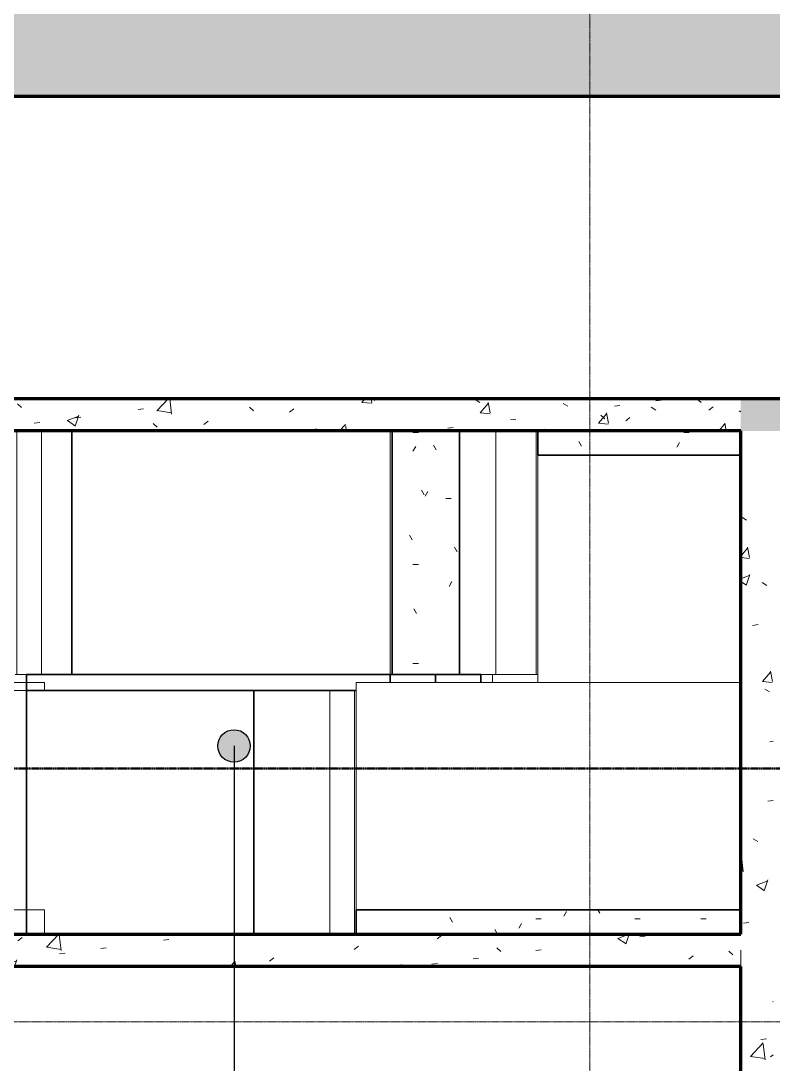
# Model space of a CAD drawing. Header units: millimetres. Extents: x -725999 to -647408, y -21008 to 19019.
# Drawn here: x -713987 to -709352, y 3318 to 9745 of the extents above; entities that cross this region are included whole.
import ezdxf
from ezdxf.xclip import XClip

# ---------------------------------------------------------------- set-up
doc = ezdxf.new("R2010")
doc.units = ezdxf.units.MM
doc.header["$XCLIPFRAME"] = 0
doc.linetypes.add('DPA_Grid _ Level 100', pattern=[10, 5.5, -1.6, 1.3, -1.6])
for name, color, linetype, lineweight in [('A-FLOR-E', 2, 'Continuous', 35), ('A-GENM', 1, 'Continuous', 9), ('A-ROOM-IDEN', 3, 'Continuous', 25), ('A-WALL', 5, 'Continuous', 35), ('A-WALL-PATT', 1, 'Continuous', 9), ('G-ANNO-SECL', 3, 'Continuous', 9), ('S-GRID', 251, 'Continuous', 9), ('S-STRS-MBND', 2, 'Continuous', 35), ('WALL-E', 2, 'Continuous', 9)]:
    doc.layers.add(name, color=color, linetype=linetype, lineweight=lineweight)
pattern_1 = [(50, (0, 0), (728.7365, -63.7558), [76.2, -838.2]), (355, (0, 0), (-140.9716, 764.2276), [60.96, -670.56]), (100.451, (60.7, -5.3), (587.77, 700.46675), [64.76, -712.36]), (46.184, (0, 203.2), (1084.3162, -168.171), [114.3, -1257.3]), (96.636, (90.4, 189.2), (949.6099, 989.7098), [97.14, -1068.54]), (351.184, (0, 203.2), (949.6206, 989.7012), [91.44, -1005.84]), (21, (101.6, 152.4), (606.45787, -409.06057), [76.2, -838.2]), (326, (101.6, 152.4), (247.20834, 736.7529), [60.96, -670.56]), (71.451, (152.14, 118.3), (853.66825, 327.6855), [64.76, -712.36]), (37.5, (0, 0), (12.35469, 338.22012), [33.528, -628.904, 33.528, -647.192, -673.1]), (37.5, (0, 0), (12.35469, 338.22012), [-1343.152, 33.528, -639.572]), (7.5, (0, 0), (267.27887, 400.72213), [33.528, -354.584, 33.528, -613.664, -256.54]), (7.5, (0, 0), (267.27887, 400.72213), [-1035.304, 33.528, -223.012]), (327.5, (-226.57, 0), (542.36333, -22.91534), [33.528, -220.472, 33.528, -758.952, -1051.56]), (327.5, (-226.57, 0), (542.36333, -22.91534), [-1046.48, 33.528, -1018.032]), (317.5, (-328.17, 0), (592.51696, 101.7071), [33.528, -296.672, 33.528, -492.76, -746.76]), (317.5, (-328.17, 0), (592.51696, 101.7071), [-856.488, 33.528, -713.232])]

# ---------------------------------------------------------------- blocks, each defined once
blk = doc.blocks.new('LANDING ADJ L_R - LANDING ADJ L_R-14639432-4283-01 ENLARGED LOWER PLATFORM LEVEL - REFLECTED CEILING PLAN - SHEET 4')
at = {"layer": 'A-GENM'}
for p, q in [((-1150, 0), (560, 0)), ((560, 0), (-1150, 0)), ((-1150, 0), (-1150, -150)), ((560, 0), (-1150, 0)), ((-1150, 0), (-950, 0)), ((-950, 0), (560, 0)), ((560, -150), (560, 0)), ((560, 0), (560, -150)), ((560, -1550), (560, 0)), ((560, 0), (560, -1550)), ((-1150, -150), (560, -150)), ((560, -150), (-964, -150)), ((-1150, -1500), (-1150, -1550)), ((-1150, -1500), (-1150, -1550)), ((-950, -1550), (-1150, -1550)), ((-1150, -1550), (560, -1550)), ((560, -1550), (-950, -1550))]:
    blk.add_line(p, q, dxfattribs=at)
blk = doc.blocks.new('LANDING ADJ L_R - LANDING ADJ L_R-14651449-4283-01 ENLARGED LOWER PLATFORM LEVEL - REFLECTED CEILING PLAN - SHEET 4')
at = {"layer": 'A-GENM'}
h = blk.add_hatch(dxfattribs=at)
h.set_pattern_fill('FP_6', color=256, style=0, pattern_type=2)
h.set_pattern_definition([(0, (710772.37, -4119.02), (812.8, 203.2), [33.528, -576.072, 33.528, -3827.272]), (0, (710772.37, -4119.02), (812.8, 203.2), [-643.128, -576.072, 33.528, -1185.672, -2032]), (0, (710772.37, -4119.02), (812.8, 203.2), [-2438.4, 33.528, -576.072, 33.528, -1388.872]), (0, (710772.37, -4119.02), (812.8, 203.2), [-3081.528, -372.872, 33.528, -982.472]), (120, (711077.17, -4017.42), (-582.37636, 602.30545), [33.528, -576.072, 33.528, -3827.272]), (120, (711077.17, -4017.42), (-582.37636, 602.30545), [-643.128, -576.072, 33.528, -1185.672, -2032]), (120, (711077.17, -4017.42), (-582.37636, 602.30545), [-2438.4, 33.528, -576.072, 33.528, -1388.872]), (120, (711077.17, -4017.42), (-582.37636, 602.30545), [-3081.528, -372.872, 33.528, -982.472]), (240, (711178.77, -3611.02), (-230.42364, -805.50545), [33.528, -576.072, 33.528, -3827.272]), (240, (711178.77, -3611.02), (-230.42364, -805.50545), [-643.128, -576.072, 33.528, -1185.672, -2032]), (240, (711178.77, -3611.02), (-230.42364, -805.50545), [-2438.4, 33.528, -576.072, 33.528, -1388.872]), (240, (711178.77, -3611.02), (-230.42364, -805.50545), [-3081.528, -372.872, 33.528, -982.472])])
h.paths.add_polyline_path([(-1150, 0), (1220, 0), (1220, 150), (-1150, 150)])
for p, q in [((1220, 1550), (-1150, 1550)), ((-1150, 1550), (-1150, 0)), ((1220, 1550), (1220, 0)), ((-1150, 0), (1220, 0))]:
    blk.add_line(p, q, dxfattribs=at)
at = {"layer": 'A-GENM', "lineweight": 35}
for p, q in [((-1150, 150), (1220, 150)), ((-1150, 0), (-1150, 150)), ((1220, 150), (1220, 0)), ((1220, 0), (-1150, 0))]:
    blk.add_line(p, q, dxfattribs=at)
blk = doc.blocks.new('LANDING ADJ L_R - LANDING ADJ L_R-V10-4283-01 ENLARGED LOWER PLATFORM LEVEL - REFLECTED CEILING PLAN - SHEET 4')
at = {"layer": 'A-GENM'}
h = blk.add_hatch(dxfattribs=at)
h.set_pattern_fill('FP_7', color=256, style=0, pattern_type=2)
h.set_pattern_definition([(0, (709652.37, -7219.02), (812.8, 203.2), [33.528, -576.072, 33.528, -3827.272]), (0, (709652.37, -7219.02), (812.8, 203.2), [-643.128, -576.072, 33.528, -1185.672, -2032]), (0, (709652.37, -7219.02), (812.8, 203.2), [-2438.4, 33.528, -576.072, 33.528, -1388.872]), (0, (709652.37, -7219.02), (812.8, 203.2), [-3081.528, -372.872, 33.528, -982.472]), (120, (709957.17, -7117.42), (-582.37636, 602.30545), [33.528, -576.072, 33.528, -3827.272]), (120, (709957.17, -7117.42), (-582.37636, 602.30545), [-643.128, -576.072, 33.528, -1185.672, -2032]), (120, (709957.17, -7117.42), (-582.37636, 602.30545), [-2438.4, 33.528, -576.072, 33.528, -1388.872]), (120, (709957.17, -7117.42), (-582.37636, 602.30545), [-3081.528, -372.872, 33.528, -982.472]), (240, (710058.77, -6711.02), (-230.42364, -805.50545), [33.528, -576.072, 33.528, -3827.272]), (240, (710058.77, -6711.02), (-230.42364, -805.50545), [-643.128, -576.072, 33.528, -1185.672, -2032]), (240, (710058.77, -6711.02), (-230.42364, -805.50545), [-2438.4, 33.528, -576.072, 33.528, -1388.872]), (240, (710058.77, -6711.02), (-230.42364, -805.50545), [-3081.528, -372.872, 33.528, -982.472])])
h.paths.add_polyline_path([(100, -150), (100, 0), (-1150, 0), (-1150, -150)])
at = {"layer": 'A-GENM', "lineweight": 35}
for p, q in [((-1150, -150), (-1150, 0)), ((-1150, 0), (100, 0)), ((100, 0), (100, -150)), ((100, -150), (-1150, -150))]:
    blk.add_line(p, q, dxfattribs=at)
at = {"layer": 'A-GENM'}
for p, q in [((100, 0), (-1150, 0)), ((-1150, 0), (-1150, -1550)), ((100, 0), (100, -1550)), ((-1150, -1550), (100, -1550))]:
    blk.add_line(p, q, dxfattribs=at)
blk = doc.blocks.new('STAIR 10 RISER - 10 RISER-14628575-4283-01 ENLARGED LOWER PLATFORM LEVEL - REFLECTED CEILING PLAN - SHEET 4')
at = {"layer": 'A-GENM'}
h = blk.add_hatch(dxfattribs=at)
h.set_pattern_fill('FP_8', color=256, style=0, pattern_type=2)
h.set_pattern_definition([(0, (713672.37, -7219.02), (812.8, 203.2), [33.528, -576.072, 33.528, -3827.272]), (0, (713672.37, -7219.02), (812.8, 203.2), [-643.128, -576.072, 33.528, -1185.672, -2032]), (0, (713672.37, -7219.02), (812.8, 203.2), [-2438.4, 33.528, -576.072, 33.528, -1388.872]), (0, (713672.37, -7219.02), (812.8, 203.2), [-3081.528, -372.872, 33.528, -982.472]), (120, (713977.17, -7117.42), (-582.37636, 602.30545), [33.528, -576.072, 33.528, -3827.272]), (120, (713977.17, -7117.42), (-582.37636, 602.30545), [-643.128, -576.072, 33.528, -1185.672, -2032]), (120, (713977.17, -7117.42), (-582.37636, 602.30545), [-2438.4, 33.528, -576.072, 33.528, -1388.872]), (120, (713977.17, -7117.42), (-582.37636, 602.30545), [-3081.528, -372.872, 33.528, -982.472]), (240, (714078.77, -6711.02), (-230.42364, -805.50545), [33.528, -576.072, 33.528, -3827.272]), (240, (714078.77, -6711.02), (-230.42364, -805.50545), [-643.128, -576.072, 33.528, -1185.672, -2032]), (240, (714078.77, -6711.02), (-230.42364, -805.50545), [-2438.4, 33.528, -576.072, 33.528, -1388.872]), (240, (714078.77, -6711.02), (-230.42364, -805.50545), [-3081.528, -372.872, 33.528, -982.472])])
h.paths.add_polyline_path([(2388, -1500), (2388, 0), (1972.5, 0), (1972.5, -1500)])
for p, q in [((1960, 0), (1960, -1500)), ((1972.5, 0), (1960, 0)), ((2265, 0), (2240, 0)), ((2612, 0), (2388, 0)), ((2545, 0), (2520, 0)), ((2612, 0), (2612, -1500)), ((2860, 0), (2612, 0)), ((2860, 0), (2860, -1500)), ((2860, 0), (2860, -1500)), ((3060, 0), (2860, 0)), ((1960, -1500), (1972.5, -1500)), ((2240, -1500), (2265, -1500)), ((2388, -1500), (2612, -1500)), ((2520, -1500), (2545, -1500)), ((2612, -1500), (2860, -1500)), ((2860, -1500), (2870, -1500))]:
    blk.add_line(p, q, dxfattribs=at)
at = {"layer": 'A-GENM', "lineweight": 35}
for p, q in [((1972.5, -1500), (1972.5, 0)), ((1972.5, 0), (2388, 0)), ((2388, 0), (2388, -1500)), ((2388, -1500), (1972.5, -1500))]:
    blk.add_line(p, q, dxfattribs=at)
blk = doc.blocks.new('STAIR 7 RISER - 7 RISER-14639233-4283-01 ENLARGED LOWER PLATFORM LEVEL - REFLECTED CEILING PLAN - SHEET 4')
at = {"layer": 'A-GENM'}
for p, q in [((-540, 0), (25, 0)), ((-340, 0), (-540, 0)), ((-188, 0), (-340, 0)), ((-340, 0), (-340, -1500)), ((-340, 0), (-340, -1500)), ((1772, 0), (-188, 0)), ((-188, 0), (-188, -1500)), ((25, 0), (0, 0)), ((0, 0), (50, 0)), ((50, 0), (305, 0)), ((305, 0), (280, 0)), ((280, 0), (330, 0)), ((330, 0), (585, 0)), ((585, 0), (560, 0)), ((560, 0), (610, 0)), ((610, 0), (865, 0)), ((865, 0), (840, 0)), ((840, 0), (890, 0)), ((890, 0), (1145, 0)), ((1145, 0), (1120, 0)), ((1120, 0), (1170, 0)), ((1170, 0), (1425, 0)), ((1425, 0), (1400, 0)), ((1400, 0), (1450, 0)), ((1450, 0), (1705, 0)), ((1705, 0), (1680, 0)), ((1680, 0), (1730, 0)), ((1730, 0), (2220, 0)), ((2020, 0), (1772, 0)), ((2220, 0), (2020, 0)), ((1772, -150), (1772, -1500)), ((2020, -150), (2020, -1500)), ((-350, -1500), (-340, -1500)), ((25, -1500), (-350, -1500)), ((-340, -1500), (-188, -1500)), ((-188, -1500), (1772, -1500)), ((50, -1500), (0, -1500)), ((0, -1500), (25, -1500)), ((305, -1500), (50, -1500)), ((330, -1500), (280, -1500)), ((280, -1500), (305, -1500)), ((585, -1500), (330, -1500)), ((610, -1500), (560, -1500)), ((560, -1500), (585, -1500)), ((865, -1500), (610, -1500)), ((890, -1500), (840, -1500)), ((840, -1500), (865, -1500)), ((1145, -1500), (890, -1500)), ((1170, -1500), (1120, -1500)), ((1120, -1500), (1145, -1500)), ((1425, -1500), (1170, -1500)), ((1450, -1500), (1400, -1500)), ((1400, -1500), (1425, -1500)), ((1570, -1500), (1450, -1500)), ((1772, -1500), (2020, -1500))]:
    blk.add_line(p, q, dxfattribs=at)
blk = doc.blocks.new('STAIR 7 RISER - 7 RISER-V11-4283-01 ENLARGED LOWER PLATFORM LEVEL - REFLECTED CEILING PLAN - SHEET 4')
at = {"layer": 'A-GENM'}
for p, q in [((-540, 0), (25, 0)), ((-340, 0), (-540, 0)), ((-188, 0), (-340, 0)), ((-340, 0), (-340, -1500)), ((-340, 0), (-340, -1500)), ((1772, 0), (-188, 0)), ((-188, 0), (-188, -1500)), ((25, 0), (0, 0)), ((0, 0), (50, 0)), ((50, 0), (305, 0)), ((305, 0), (280, 0)), ((280, 0), (330, 0)), ((330, 0), (585, 0)), ((585, 0), (560, 0)), ((560, 0), (610, 0)), ((610, 0), (865, 0)), ((865, 0), (840, 0)), ((840, 0), (890, 0)), ((890, 0), (1145, 0)), ((1145, 0), (1120, 0)), ((1120, 0), (1170, 0)), ((1170, 0), (1425, 0)), ((1425, 0), (1400, 0)), ((1400, 0), (1450, 0)), ((1450, 0), (1705, 0)), ((1705, 0), (1680, 0)), ((1680, 0), (1730, 0)), ((1730, 0), (2220, 0)), ((2020, 0), (1772, 0)), ((2220, 0), (2020, 0)), ((-350, -1500), (-340, -1500)), ((25, -1500), (-350, -1500)), ((-340, -1500), (-188, -1500)), ((-188, -1500), (1570, -1500)), ((50, -1500), (0, -1500)), ((0, -1500), (25, -1500)), ((305, -1500), (50, -1500)), ((330, -1500), (280, -1500)), ((280, -1500), (305, -1500)), ((585, -1500), (330, -1500)), ((610, -1500), (560, -1500)), ((560, -1500), (585, -1500)), ((865, -1500), (610, -1500)), ((890, -1500), (840, -1500)), ((840, -1500), (865, -1500)), ((1145, -1500), (890, -1500)), ((1170, -1500), (1120, -1500)), ((1120, -1500), (1145, -1500)), ((1425, -1500), (1170, -1500)), ((1450, -1500), (1400, -1500)), ((1400, -1500), (1425, -1500)), ((1570, -1500), (1450, -1500))]:
    blk.add_line(p, q, dxfattribs=at)
blk = doc.blocks.new('LANDING ADJ L_R - LANDING ADJ L_R-V12-4283-01 ENLARGED LOWER PLATFORM LEVEL - REFLECTED CEILING PLAN - SHEET 4')
at = {"layer": 'A-GENM'}
for p, q in [((1220, 1550), (-1150, 1550)), ((-1150, 1550), (-950, 1550)), ((-1150, 1550), (-1150, 1500)), ((-1150, 1550), (-1150, 1500)), ((-950, 1550), (1220, 1550)), ((1220, 0), (1220, 1550)), ((1220, 1550), (1220, 0)), ((1220, 0), (1220, 150)), ((1220, 150), (1220, 0)), ((-1150, 0), (1220, 0)), ((1220, 0), (-1150, 0)), ((-950, 0), (-1150, 0)), ((-1150, 0), (1220, 0)), ((1220, 0), (-950, 0))]:
    blk.add_line(p, q, dxfattribs=at)
blk = doc.blocks.new('LANDING ADJ L_R - LANDING ADJ L_R-14651777-4283-01 ENLARGED LOWER PLATFORM LEVEL - REFLECTED CEILING PLAN - SHEET 4')
at = {"layer": 'A-GENM'}
for p, q in [((-1150, 0), (380, 0)), ((380, 0), (-1150, 0)), ((380, 0), (-1150, 0)), ((-1150, 0), (-950, 0)), ((-950, 0), (380, 0)), ((380, -150), (380, 0)), ((380, 0), (380, -150)), ((380, -1550), (380, 0)), ((380, 0), (380, -1550)), ((-1150, -1500), (-1150, -1550)), ((-1150, -1500), (-1150, -1550)), ((-950, -1550), (-1150, -1550)), ((-1150, -1550), (380, -1550)), ((380, -1550), (-950, -1550))]:
    blk.add_line(p, q, dxfattribs=at)
blk = doc.blocks.new('STAIR 9 RISER - 9 RISER-14633055-4283-01 ENLARGED LOWER PLATFORM LEVEL - REFLECTED CEILING PLAN - SHEET 4')
at = {"layer": 'A-GENM'}
for p, q in [((-540, 0), (25, 0)), ((-340, 0), (-540, 0)), ((-188, 0), (-340, 0)), ((-340, 0), (-340, -1500)), ((-340, 0), (-340, -1500)), ((2332, 0), (-188, 0)), ((-188, 0), (-188, -1500)), ((25, 0), (0, 0)), ((0, 0), (50, 0)), ((50, 0), (305, 0)), ((305, 0), (280, 0)), ((280, 0), (330, 0)), ((330, 0), (585, 0)), ((585, 0), (560, 0)), ((560, 0), (610, 0)), ((610, 0), (865, 0)), ((865, 0), (840, 0)), ((840, 0), (890, 0)), ((890, 0), (1145, 0)), ((1145, 0), (1120, 0)), ((1120, 0), (1170, 0)), ((1170, 0), (1425, 0)), ((1425, 0), (1400, 0)), ((1400, 0), (1450, 0)), ((1450, 0), (1705, 0)), ((1705, 0), (1680, 0)), ((1680, 0), (1730, 0)), ((1730, 0), (1985, 0)), ((1985, 0), (1960, 0)), ((1960, 0), (2010, 0)), ((2010, 0), (2265, 0)), ((2265, 0), (2240, 0)), ((2240, 0), (2290, 0)), ((2290, 0), (2780, 0)), ((2580, 0), (2332, 0)), ((2780, 0), (2580, 0)), ((-350, -1500), (-340, -1500)), ((25, -1500), (-350, -1500)), ((-340, -1500), (-188, -1500)), ((-188, -1500), (2332, -1500)), ((50, -1500), (0, -1500)), ((0, -1500), (25, -1500)), ((305, -1500), (50, -1500)), ((330, -1500), (280, -1500)), ((280, -1500), (305, -1500)), ((585, -1500), (330, -1500)), ((610, -1500), (560, -1500)), ((560, -1500), (585, -1500)), ((865, -1500), (610, -1500)), ((890, -1500), (840, -1500)), ((840, -1500), (865, -1500)), ((1145, -1500), (890, -1500)), ((1170, -1500), (1120, -1500)), ((1120, -1500), (1145, -1500)), ((1425, -1500), (1170, -1500)), ((1450, -1500), (1400, -1500)), ((1400, -1500), (1425, -1500)), ((1705, -1500), (1450, -1500)), ((1730, -1500), (1680, -1500)), ((1680, -1500), (1705, -1500)), ((1985, -1500), (1730, -1500)), ((2010, -1500), (1960, -1500)), ((1960, -1500), (1985, -1500)), ((2265, -1500), (2010, -1500)), ((2290, -1500), (2240, -1500)), ((2240, -1500), (2265, -1500)), ((2590, -1500), (2290, -1500)), ((2332, -1500), (2580, -1500)), ((2580, -1500), (2590, -1500))]:
    blk.add_line(p, q, dxfattribs=at)
blk = doc.blocks.new('STAIR 9 RISER - 9 RISER-V13-4283-01 ENLARGED LOWER PLATFORM LEVEL - REFLECTED CEILING PLAN - SHEET 4')
at = {"layer": 'A-GENM'}
for p, q in [((-540, 0), (25, 0)), ((-340, 0), (-540, 0)), ((-188, 0), (-340, 0)), ((-340, 0), (-340, -1500)), ((-340, 0), (-340, -1500)), ((2332, 0), (-188, 0)), ((-188, 0), (-188, -1500)), ((25, 0), (0, 0)), ((0, 0), (50, 0)), ((50, 0), (305, 0)), ((305, 0), (280, 0)), ((280, 0), (330, 0)), ((330, 0), (585, 0)), ((585, 0), (560, 0)), ((560, 0), (610, 0)), ((610, 0), (865, 0)), ((865, 0), (840, 0)), ((840, 0), (890, 0)), ((890, 0), (1145, 0)), ((1145, 0), (1120, 0)), ((1120, 0), (1170, 0)), ((1170, 0), (1425, 0)), ((1425, 0), (1400, 0)), ((1400, 0), (1450, 0)), ((1450, 0), (1705, 0)), ((1705, 0), (1680, 0)), ((1680, 0), (1730, 0)), ((1730, 0), (1985, 0)), ((1985, 0), (1960, 0)), ((1960, 0), (2010, 0)), ((2010, 0), (2265, 0)), ((2265, 0), (2240, 0)), ((2240, 0), (2290, 0)), ((2290, 0), (2780, 0)), ((2580, 0), (2332, 0)), ((2780, 0), (2580, 0)), ((-350, -1500), (-340, -1500)), ((25, -1500), (-350, -1500)), ((-340, -1500), (-188, -1500)), ((-188, -1500), (2332, -1500)), ((50, -1500), (0, -1500)), ((0, -1500), (25, -1500)), ((305, -1500), (50, -1500)), ((330, -1500), (280, -1500)), ((280, -1500), (305, -1500)), ((585, -1500), (330, -1500)), ((610, -1500), (560, -1500)), ((560, -1500), (585, -1500)), ((865, -1500), (610, -1500)), ((890, -1500), (840, -1500)), ((840, -1500), (865, -1500)), ((1145, -1500), (890, -1500)), ((1170, -1500), (1120, -1500)), ((1120, -1500), (1145, -1500)), ((1425, -1500), (1170, -1500)), ((1450, -1500), (1400, -1500)), ((1400, -1500), (1425, -1500)), ((1705, -1500), (1450, -1500)), ((1730, -1500), (1680, -1500)), ((1680, -1500), (1705, -1500)), ((1985, -1500), (1730, -1500)), ((2010, -1500), (1960, -1500)), ((1960, -1500), (1985, -1500)), ((2265, -1500), (2010, -1500)), ((2290, -1500), (2240, -1500)), ((2240, -1500), (2265, -1500)), ((2590, -1500), (2290, -1500)), ((2332, -1500), (2580, -1500)), ((2580, -1500), (2590, -1500))]:
    blk.add_line(p, q, dxfattribs=at)
blk = doc.blocks.new('LANDING ADJ L_R - LANDING ADJ L_R-V68-4180-01 LOWER PLATFORM LEVEL - REFLECTED CEILING PLAN')
at = {"layer": 'A-GENM'}
for p, q in [((-1150, 0), (560, 0)), ((560, 0), (-1150, 0)), ((-1150, 0), (-1150, -150)), ((560, 0), (-1150, 0)), ((-1150, 0), (-950, 0)), ((-950, 0), (560, 0)), ((560, -150), (560, 0)), ((560, 0), (560, -150)), ((560, -1550), (560, 0)), ((560, 0), (560, -1550)), ((-1150, -150), (560, -150)), ((560, -150), (-964, -150)), ((-1150, -1500), (-1150, -1550)), ((-1150, -1500), (-1150, -1550)), ((-950, -1550), (-1150, -1550)), ((-1150, -1550), (560, -1550)), ((560, -1550), (-950, -1550))]:
    blk.add_line(p, q, dxfattribs=at)
blk = doc.blocks.new('LANDING ADJ L_R - LANDING ADJ L_R-14651449-4180-01 LOWER PLATFORM LEVEL - REFLECTED CEILING PLAN')
at = {"layer": 'A-GENM'}
for p, q in [((1220, 1550), (-1150, 1550)), ((-1150, 1550), (-1150, 0)), ((1220, 1550), (1220, 0)), ((-1150, 150), (1220, 150)), ((-1150, 0), (-1150, 150)), ((1220, 150), (1220, 0)), ((1220, 0), (-1150, 0)), ((-1150, 0), (1220, 0))]:
    blk.add_line(p, q, dxfattribs=at)
blk = doc.blocks.new('LANDING ADJ L_R - LANDING ADJ L_R-V70-4180-01 LOWER PLATFORM LEVEL - REFLECTED CEILING PLAN')
at = {"layer": 'A-GENM'}
for p, q in [((-1150, -150), (-1150, 0)), ((-1150, 0), (100, 0)), ((100, 0), (-1150, 0)), ((-1150, 0), (-1150, -1550)), ((100, 0), (100, -150)), ((100, 0), (100, -1550)), ((100, -150), (-1150, -150)), ((-1150, -1550), (100, -1550))]:
    blk.add_line(p, q, dxfattribs=at)
blk = doc.blocks.new('STAIR 10 RISER - 10 RISER-14628575-4180-01 LOWER PLATFORM LEVEL - REFLECTED CEILING PLAN')
at = {"layer": 'A-GENM'}
for p, q in [((1960, 0), (1960, -1500)), ((1972.5, 0), (1960, 0)), ((1972.5, -1500), (1972.5, 0)), ((1972.5, 0), (2388, 0)), ((2265, 0), (2240, 0)), ((2388, 0), (2388, -1500)), ((2612, 0), (2388, 0)), ((2545, 0), (2524.5, 0)), ((2612, 0), (2612, -1500)), ((2860, 0), (2612, 0)), ((2860, 0), (2860, -1500)), ((2860, 0), (2860, -1500)), ((3060, 0), (2860, 0)), ((1960, -1500), (1972.5, -1500)), ((2388, -1500), (1972.5, -1500)), ((2240, -1500), (2265, -1500)), ((2388, -1500), (2612, -1500)), ((2524.5, -1500), (2545, -1500)), ((2612, -1500), (2860, -1500)), ((2860, -1500), (2870, -1500))]:
    blk.add_line(p, q, dxfattribs=at)
blk = doc.blocks.new('STAIR 7 RISER - 7 RISER-V71-4180-01 LOWER PLATFORM LEVEL - REFLECTED CEILING PLAN')
at = {"layer": 'A-GENM'}
for p, q in [((-540, 0), (25, 0)), ((-340, 0), (-540, 0)), ((-188, 0), (-340, 0)), ((-340, 0), (-340, -1500)), ((-340, 0), (-340, -1500)), ((1772, 0), (-188, 0)), ((-188, 0), (-188, -1500)), ((25, 0), (0, 0)), ((0, 0), (50, 0)), ((50, 0), (305, 0)), ((305, 0), (280, 0)), ((280, 0), (330, 0)), ((330, 0), (585, 0)), ((585, 0), (560, 0)), ((560, 0), (610, 0)), ((610, 0), (865, 0)), ((865, 0), (840, 0)), ((840, 0), (890, 0)), ((890, 0), (1145, 0)), ((1145, 0), (1120, 0)), ((1120, 0), (1170, 0)), ((1170, 0), (1425, 0)), ((1425, 0), (1400, 0)), ((1400, 0), (1450, 0)), ((1450, 0), (1705, 0)), ((1705, 0), (1680, 0)), ((1680, 0), (1730, 0)), ((1730, 0), (2220, 0)), ((2020, 0), (1772, 0)), ((2220, 0), (2020, 0)), ((1772, -150), (1772, -1500)), ((2020, -150), (2020, -1500)), ((-350, -1500), (-340, -1500)), ((25, -1500), (-350, -1500)), ((-340, -1500), (-188, -1500)), ((-188, -1500), (1772, -1500)), ((50, -1500), (0, -1500)), ((0, -1500), (25, -1500)), ((305, -1500), (50, -1500)), ((330, -1500), (280, -1500)), ((280, -1500), (305, -1500)), ((585, -1500), (330, -1500)), ((610, -1500), (560, -1500)), ((560, -1500), (585, -1500)), ((865, -1500), (610, -1500)), ((890, -1500), (840, -1500)), ((840, -1500), (865, -1500)), ((1145, -1500), (890, -1500)), ((1170, -1500), (1120, -1500)), ((1120, -1500), (1145, -1500)), ((1425, -1500), (1170, -1500)), ((1450, -1500), (1400, -1500)), ((1400, -1500), (1425, -1500)), ((1570, -1500), (1450, -1500)), ((1772, -1500), (2020, -1500))]:
    blk.add_line(p, q, dxfattribs=at)
blk = doc.blocks.new('STAIR 7 RISER - 7 RISER-V72-4180-01 LOWER PLATFORM LEVEL - REFLECTED CEILING PLAN')
at = {"layer": 'A-GENM'}
for p, q in [((-540, 0), (25, 0)), ((-340, 0), (-540, 0)), ((-188, 0), (-340, 0)), ((-340, 0), (-340, -1500)), ((-340, 0), (-340, -1500)), ((1772, 0), (-188, 0)), ((-188, 0), (-188, -1500)), ((25, 0), (0, 0)), ((0, 0), (50, 0)), ((50, 0), (305, 0)), ((305, 0), (280, 0)), ((280, 0), (330, 0)), ((330, 0), (585, 0)), ((585, 0), (560, 0)), ((560, 0), (610, 0)), ((610, 0), (865, 0)), ((865, 0), (840, 0)), ((840, 0), (890, 0)), ((890, 0), (1145, 0)), ((1145, 0), (1120, 0)), ((1120, 0), (1170, 0)), ((1170, 0), (1425, 0)), ((1425, 0), (1400, 0)), ((1400, 0), (1450, 0)), ((1450, 0), (1705, 0)), ((1705, 0), (1680, 0)), ((1680, 0), (1730, 0)), ((1730, 0), (2220, 0)), ((2020, 0), (1772, 0)), ((2220, 0), (2020, 0)), ((-350, -1500), (-340, -1500)), ((25, -1500), (-350, -1500)), ((-340, -1500), (-188, -1500)), ((-188, -1500), (1570, -1500)), ((50, -1500), (0, -1500)), ((0, -1500), (25, -1500)), ((305, -1500), (50, -1500)), ((330, -1500), (280, -1500)), ((280, -1500), (305, -1500)), ((585, -1500), (330, -1500)), ((610, -1500), (560, -1500)), ((560, -1500), (585, -1500)), ((865, -1500), (610, -1500)), ((890, -1500), (840, -1500)), ((840, -1500), (865, -1500)), ((1145, -1500), (890, -1500)), ((1170, -1500), (1120, -1500)), ((1120, -1500), (1145, -1500)), ((1425, -1500), (1170, -1500)), ((1450, -1500), (1400, -1500)), ((1400, -1500), (1425, -1500)), ((1570, -1500), (1450, -1500))]:
    blk.add_line(p, q, dxfattribs=at)
blk = doc.blocks.new('LANDING ADJ L_R - LANDING ADJ L_R-V73-4180-01 LOWER PLATFORM LEVEL - REFLECTED CEILING PLAN')
at = {"layer": 'A-GENM'}
for p, q in [((1220, 1550), (-1150, 1550)), ((-1150, 1550), (-950, 1550)), ((-1150, 1550), (-1150, 1500)), ((-1150, 1550), (-1150, 1500)), ((-950, 1550), (1220, 1550)), ((1220, 0), (1220, 1550)), ((1220, 1550), (1220, 0)), ((1220, 0), (1220, 150)), ((1220, 150), (1220, 0)), ((-1150, 0), (1220, 0)), ((1220, 0), (-1150, 0)), ((-950, 0), (-1150, 0)), ((-1150, 0), (1220, 0)), ((1220, 0), (-950, 0))]:
    blk.add_line(p, q, dxfattribs=at)
blk = doc.blocks.new('LANDING ADJ L_R - LANDING ADJ L_R-14651777-4180-01 LOWER PLATFORM LEVEL - REFLECTED CEILING PLAN')
at = {"layer": 'A-GENM'}
for p, q in [((-1150, 0), (380, 0)), ((380, 0), (-1150, 0)), ((380, 0), (-1150, 0)), ((-1150, 0), (-950, 0)), ((-950, 0), (380, 0)), ((380, -150), (380, 0)), ((380, 0), (380, -150)), ((380, -1550), (380, 0)), ((380, 0), (380, -1550)), ((-1150, -1500), (-1150, -1550)), ((-1150, -1500), (-1150, -1550)), ((-950, -1550), (-1150, -1550)), ((-1150, -1550), (380, -1550)), ((380, -1550), (-950, -1550))]:
    blk.add_line(p, q, dxfattribs=at)
blk = doc.blocks.new('STAIR 9 RISER - 9 RISER-V74-4180-01 LOWER PLATFORM LEVEL - REFLECTED CEILING PLAN')
at = {"layer": 'A-GENM'}
for p, q in [((-540, 0), (25, 0)), ((-340, 0), (-540, 0)), ((-188, 0), (-340, 0)), ((-340, 0), (-340, -1500)), ((-340, 0), (-340, -1500)), ((2332, 0), (-188, 0)), ((-188, 0), (-188, -1500)), ((25, 0), (0, 0)), ((0, 0), (50, 0)), ((50, 0), (305, 0)), ((305, 0), (280, 0)), ((280, 0), (330, 0)), ((330, 0), (585, 0)), ((585, 0), (560, 0)), ((560, 0), (610, 0)), ((610, 0), (865, 0)), ((865, 0), (840, 0)), ((840, 0), (890, 0)), ((890, 0), (1145, 0)), ((1145, 0), (1120, 0)), ((1120, 0), (1170, 0)), ((1170, 0), (1425, 0)), ((1425, 0), (1400, 0)), ((1400, 0), (1450, 0)), ((1450, 0), (1705, 0)), ((1705, 0), (1680, 0)), ((1680, 0), (1730, 0)), ((1730, 0), (1985, 0)), ((1985, 0), (1960, 0)), ((1960, 0), (2010, 0)), ((2010, 0), (2265, 0)), ((2265, 0), (2240, 0)), ((2240, 0), (2290, 0)), ((2290, 0), (2780, 0)), ((2580, 0), (2332, 0)), ((2780, 0), (2580, 0)), ((-350, -1500), (-340, -1500)), ((25, -1500), (-350, -1500)), ((-340, -1500), (-188, -1500)), ((-188, -1500), (2332, -1500)), ((50, -1500), (0, -1500)), ((0, -1500), (25, -1500)), ((305, -1500), (50, -1500)), ((330, -1500), (280, -1500)), ((280, -1500), (305, -1500)), ((585, -1500), (330, -1500)), ((610, -1500), (560, -1500)), ((560, -1500), (585, -1500)), ((865, -1500), (610, -1500)), ((890, -1500), (840, -1500)), ((840, -1500), (865, -1500)), ((1145, -1500), (890, -1500)), ((1170, -1500), (1120, -1500)), ((1120, -1500), (1145, -1500)), ((1425, -1500), (1170, -1500)), ((1450, -1500), (1400, -1500)), ((1400, -1500), (1425, -1500)), ((1705, -1500), (1450, -1500)), ((1730, -1500), (1680, -1500)), ((1680, -1500), (1705, -1500)), ((1985, -1500), (1730, -1500)), ((2010, -1500), (1960, -1500)), ((1960, -1500), (1985, -1500)), ((2265, -1500), (2010, -1500)), ((2290, -1500), (2240, -1500)), ((2240, -1500), (2265, -1500)), ((2590, -1500), (2290, -1500)), ((2332, -1500), (2580, -1500)), ((2580, -1500), (2590, -1500))]:
    blk.add_line(p, q, dxfattribs=at)
blk = doc.blocks.new('STAIR 9 RISER - 9 RISER-V75-4180-01 LOWER PLATFORM LEVEL - REFLECTED CEILING PLAN')
at = {"layer": 'A-GENM'}
for p, q in [((-540, 0), (25, 0)), ((-340, 0), (-540, 0)), ((-188, 0), (-340, 0)), ((-340, 0), (-340, -1500)), ((-340, 0), (-340, -1500)), ((2332, 0), (-188, 0)), ((-188, 0), (-188, -1500)), ((25, 0), (0, 0)), ((0, 0), (50, 0)), ((50, 0), (305, 0)), ((305, 0), (280, 0)), ((280, 0), (330, 0)), ((330, 0), (585, 0)), ((585, 0), (560, 0)), ((560, 0), (610, 0)), ((610, 0), (865, 0)), ((865, 0), (840, 0)), ((840, 0), (890, 0)), ((890, 0), (1145, 0)), ((1145, 0), (1120, 0)), ((1120, 0), (1170, 0)), ((1170, 0), (1425, 0)), ((1425, 0), (1400, 0)), ((1400, 0), (1450, 0)), ((1450, 0), (1705, 0)), ((1705, 0), (1680, 0)), ((1680, 0), (1730, 0)), ((1730, 0), (1985, 0)), ((1985, 0), (1960, 0)), ((1960, 0), (2010, 0)), ((2010, 0), (2265, 0)), ((2265, 0), (2240, 0)), ((2240, 0), (2290, 0)), ((2290, 0), (2780, 0)), ((2580, 0), (2332, 0)), ((2780, 0), (2580, 0)), ((-350, -1500), (-340, -1500)), ((25, -1500), (-350, -1500)), ((-340, -1500), (-188, -1500)), ((-188, -1500), (2332, -1500)), ((50, -1500), (0, -1500)), ((0, -1500), (25, -1500)), ((305, -1500), (50, -1500)), ((330, -1500), (280, -1500)), ((280, -1500), (305, -1500)), ((585, -1500), (330, -1500)), ((610, -1500), (560, -1500)), ((560, -1500), (585, -1500)), ((865, -1500), (610, -1500)), ((890, -1500), (840, -1500)), ((840, -1500), (865, -1500)), ((1145, -1500), (890, -1500)), ((1170, -1500), (1120, -1500)), ((1120, -1500), (1145, -1500)), ((1425, -1500), (1170, -1500)), ((1450, -1500), (1400, -1500)), ((1400, -1500), (1425, -1500)), ((1705, -1500), (1450, -1500)), ((1730, -1500), (1680, -1500)), ((1680, -1500), (1705, -1500)), ((1985, -1500), (1730, -1500)), ((2010, -1500), (1960, -1500)), ((1960, -1500), (1985, -1500)), ((2265, -1500), (2010, -1500)), ((2290, -1500), (2240, -1500)), ((2240, -1500), (2265, -1500)), ((2590, -1500), (2290, -1500)), ((2332, -1500), (2580, -1500)), ((2580, -1500), (2590, -1500))]:
    blk.add_line(p, q, dxfattribs=at)
blk = doc.blocks.new('C-1-PP19-AR-4180-01-B_20250908-040939_EXDOWNLIGHT')
at = {"layer": 'A-GENM'}
for name, p in [('STAIR 9 RISER - 9 RISER-V74-4180-01 LOWER PLATFORM LEVEL - REFLECTED CEILING PLAN', (31010, 3640)), ('STAIR 9 RISER - 9 RISER-V75-4180-01 LOWER PLATFORM LEVEL - REFLECTED CEILING PLAN', (31010, 3640)), ('STAIR 10 RISER - 10 RISER-14628575-4180-01 LOWER PLATFORM LEVEL - REFLECTED CEILING PLAN', (31010, 3640)), ('LANDING ADJ L_R - LANDING ADJ L_R-14651777-4180-01 LOWER PLATFORM LEVEL - REFLECTED CEILING PLAN', (34750, 3640)), ('LANDING ADJ L_R - LANDING ADJ L_R-V70-4180-01 LOWER PLATFORM LEVEL - REFLECTED CEILING PLAN', (35030, 3640)), ('LANDING ADJ L_R - LANDING ADJ L_R-14651449-4180-01 LOWER PLATFORM LEVEL - REFLECTED CEILING PLAN', (33910, 540)), ('LANDING ADJ L_R - LANDING ADJ L_R-V73-4180-01 LOWER PLATFORM LEVEL - REFLECTED CEILING PLAN', (33910, 540))]:
    blk.add_blockref(name, p, dxfattribs=at)
at = {"layer": 'A-GENM', "rotation": 180}
for name, p in [('LANDING ADJ L_R - LANDING ADJ L_R-V68-4180-01 LOWER PLATFORM LEVEL - REFLECTED CEILING PLAN', (29690, 540)), ('STAIR 7 RISER - 7 RISER-V71-4180-01 LOWER PLATFORM LEVEL - REFLECTED CEILING PLAN', (32410, 540)), ('STAIR 7 RISER - 7 RISER-V72-4180-01 LOWER PLATFORM LEVEL - REFLECTED CEILING PLAN', (32410, 540))]:
    blk.add_blockref(name, p, dxfattribs=at)
blk = doc.blocks.new('*U744')
at = {"layer": 'S-GRID', "linetype": 'DPA_Grid _ Level 100'}
for p, q in [((-12844.9, -16466.6), (-12844.9, 22660)), ((45315.1, 8120), (-27001, 8120))]:
    blk.add_line(p, q, dxfattribs=at)

msp = doc.modelspace()

# ---------------------------------------------------------------- hatches: boundary and pattern name
at = {"layer": 'A-ROOM-IDEN'}
h = msp.add_hatch(color=256, dxfattribs=at)
edge = h.paths.add_edge_path()
edge.add_arc((-712674, 5278), 100, 0, 360)
at = {"layer": 'A-WALL-PATT', "lineweight": 9}
h = msp.add_hatch(dxfattribs=at)
h.set_pattern_fill('FP_1', color=256, style=0, pattern_type=2)
h.set_pattern_definition(pattern_1)
h.paths.add_polyline_path([(-722165.5, 9279), (-653822.4, 9279), (-653822.4, 10779), (-722165.5, 10779)])
h = msp.add_hatch(dxfattribs=at)
h.set_pattern_fill('FP_1', color=256, style=0, pattern_type=2)
h.set_pattern_definition(pattern_1)
h.paths.add_polyline_path([(-709552.4, 7219), (-709552.4, 7419), (-715752.4, 7419), (-715752.4, 7219), (-711232.6, 7219)])
h = msp.add_hatch(dxfattribs=at)
h.set_pattern_fill('FP_1', color=256, style=0, pattern_type=2)
h.set_pattern_definition(pattern_1)
h.paths.add_polyline_path([(-690292.4, 7219), (-690292.4, 7419), (-709552.4, 7419), (-709552.4, 7219), (-690492.4, 7219)])
h = msp.add_hatch(dxfattribs=at)
h.set_pattern_fill('FP_1', color=256, style=0, pattern_type=2)
h.set_pattern_definition(pattern_1)
h.paths.add_polyline_path([(-709352.4, 1419), (-709352.4, 7219), (-709552.4, 7219), (-709552.4, 1419)])
h = msp.add_hatch(dxfattribs=at)
h.set_pattern_fill('FP_1', color=256, style=0, pattern_type=2)
h.set_pattern_definition(pattern_1)
h.paths.add_polyline_path([(-709552.4, 3919), (-709552.4, 4119), (-715552.4, 4119), (-715552.4, 3919), (-711232.6, 3919)])

# ---------------------------------------------------------------- linework, layer by layer
at = {"layer": 'A-FLOR-E'}
for p, q in [((-722165.5, 9279), (-653823.1, 9279)), ((-653823.1, 9279), (-722165.5, 9279)), ((-715552.4, 9279), (-653822.4, 9279)), ((-653822.4, 9279), (-715552.4, 9279)), ((-709552.4, 7219), (-715552.4, 7219)), ((-715552.4, 7219), (-709552.4, 7219)), ((-709552.4, 4119), (-709552.4, 7219)), ((-709552.4, 7219), (-709552.4, 4119)), ((-715552.4, 4119), (-709552.4, 4119)), ((-709552.4, 4119), (-715552.4, 4119)), ((-715752.4, 3919), (-709552.4, 3919)), ((-709552.4, 3919), (-715752.4, 3919))]:
    msp.add_line(p, q, dxfattribs=at)
at = {"layer": 'A-ROOM-IDEN'}
msp.add_line((-712674, 5278), (-712674, -9726.7), dxfattribs=at)
msp.add_circle((-712674, 5278), 100, dxfattribs=at)
at = {"layer": 'A-WALL', "color": 7, "lineweight": 70}
for p, q in [((-653822.4, 9279), (-722165.5, 9279)), ((-715752.4, 7419), (-709552.4, 7419)), ((-709552.4, 7419), (-690292.4, 7419)), ((-709552.4, 7219), (-715552.4, 7219)), ((-709552.4, 4119), (-709552.4, 7219)), ((-715552.4, 4119), (-709552.4, 4119)), ((-709552.4, 3919), (-715552.4, 3919)), ((-709552.4, 1619), (-709552.4, 3919))]:
    msp.add_line(p, q, dxfattribs=at)
at = {"layer": 'G-ANNO-SECL', "linetype": 'DPA_Grid _ Level 100', "lineweight": 50}
msp.add_line((-724187.9, 5139.9), (-670136, 5139.9), dxfattribs=at)
at = {"layer": 'S-STRS-MBND'}
for p, q in [((-713672.4, 7219), (-715552.4, 7219)), ((-713672.4, 7219), (-715552.4, 7219)), ((-713672.4, 7219), (-715552.4, 7219)), ((-713672.4, 7219), (-715552.4, 7219)), ((-713672.4, 7219), (-715552.4, 7219)), ((-713672.4, 7219), (-713672.4, 5719)), ((-713672.4, 7219), (-711432.4, 7219)), ((-713672.4, 7219), (-711712.4, 7219)), ((-713672.4, 7219), (-711432.4, 7219)), ((-713672.4, 7219), (-711432.4, 7219)), ((-713672.4, 7219), (-711152.4, 7219)), ((-709552.4, 7219), (-711712.4, 7219)), ((-709552.4, 7219), (-711432.4, 7219)), ((-709552.4, 7219), (-711432.4, 7219)), ((-709552.4, 7219), (-711152.4, 7219)), ((-709552.4, 4119), (-709552.4, 7219)), ((-709552.4, 4119), (-709552.4, 7219)), ((-709552.4, 4119), (-709552.4, 7219)), ((-709552.4, 4119), (-709552.4, 7219)), ((-713952.4, 5719), (-713672.4, 5719)), ((-713952.4, 5669), (-713952.4, 5719)), ((-713952.4, 5719), (-713672.4, 5719)), ((-713952.4, 5669), (-713952.4, 5719)), ((-713952.4, 5719), (-713672.4, 5719)), ((-713952.4, 5669), (-713952.4, 5719)), ((-713952.4, 5719), (-713672.4, 5719)), ((-713952.4, 5669), (-713952.4, 5719)), ((-713952.4, 5719), (-713672.4, 5719)), ((-713952.4, 5619), (-713952.4, 5719)), ((-713672.4, 5719), (-711432.4, 5719)), ((-713672.4, 5719), (-711712.4, 5719)), ((-713672.4, 5719), (-711432.4, 5719)), ((-713672.4, 5719), (-711432.4, 5719)), ((-713672.4, 5719), (-711152.4, 5719)), ((-711712.4, 5719), (-711712.4, 5669)), ((-711432.4, 5719), (-711432.4, 5669)), ((-711432.4, 5719), (-711432.4, 5669)), ((-711152.4, 5719), (-711152.4, 5669)), ((-713952.4, 4119), (-713952.4, 5619)), ((-712552.4, 5619), (-713952.4, 5619)), ((-711992.4, 5619), (-713842.4, 5619)), ((-711992.4, 5619), (-713842.4, 5619)), ((-712272.4, 5619), (-713842.4, 5619)), ((-712272.4, 5619), (-713842.4, 5619)), ((-712552.4, 4119), (-712552.4, 5619)), ((-711922.4, 5619), (-712272.4, 5619)), ((-711922.4, 5619), (-712272.4, 5619)), ((-711922.4, 5619), (-711992.4, 5619)), ((-711922.4, 5619), (-711992.4, 5619)), ((-715552.4, 4119), (-713952.4, 4119)), ((-715552.4, 4119), (-713952.4, 4119)), ((-715552.4, 4119), (-713952.4, 4119)), ((-715552.4, 4119), (-713952.4, 4119)), ((-715552.4, 4119), (-713952.4, 4119)), ((-711992.4, 4119), (-713952.4, 4119)), ((-711992.4, 4119), (-713952.4, 4119)), ((-712272.4, 4119), (-713952.4, 4119)), ((-712272.4, 4119), (-713952.4, 4119)), ((-712552.4, 4119), (-713952.4, 4119)), ((-712272.4, 4119), (-709552.4, 4119)), ((-712272.4, 4119), (-709552.4, 4119)), ((-711992.4, 4119), (-709552.4, 4119)), ((-711992.4, 4119), (-709552.4, 4119))]:
    msp.add_line(p, q, dxfattribs=at)
at = {"layer": 'WALL-E'}
for p, q in [((-715552.4, 7219), (-709552.4, 7219)), ((-709552.4, 7219), (-715552.4, 7219)), ((-709552.4, 7219), (-709552.4, 4119)), ((-709552.4, 4119), (-709552.4, 7219)), ((-715552.4, 4119), (-709552.4, 4119)), ((-709552.4, 4119), (-715552.4, 4119)), ((-711052.4, 4119), (-709652.4, 4119)), ((-709652.4, 4119), (-711052.4, 4119)), ((-709552.4, 4019), (-709552.4, 3919)), ((-709552.4, 3919), (-709552.4, 3419))]:
    msp.add_line(p, q, dxfattribs=at)

# ---------------------------------------------------------------- block references
msp.add_blockref('*U744', (-697637.4, -4541))
ref = msp.add_blockref('C-1-PP19-AR-4180-01-B_20250908-040939_EXDOWNLIGHT', (-744682.4, 3579))
XClip(ref).set_block_clipping_path([(22516.8245944298, -23611.999870506), (95859.307995774, 7199.9972603895)])
at = {"layer": 'A-GENM'}
for name, p in [('STAIR 9 RISER - 9 RISER-14633055-4283-01 ENLARGED LOWER PLATFORM LEVEL - REFLECTED CEILING PLAN - SHEET 4', (-713672.4, 7219)), ('STAIR 9 RISER - 9 RISER-V13-4283-01 ENLARGED LOWER PLATFORM LEVEL - REFLECTED CEILING PLAN - SHEET 4', (-713672.4, 7219)), ('STAIR 10 RISER - 10 RISER-14628575-4283-01 ENLARGED LOWER PLATFORM LEVEL - REFLECTED CEILING PLAN - SHEET 4', (-713672.4, 7219)), ('LANDING ADJ L_R - LANDING ADJ L_R-14651777-4283-01 ENLARGED LOWER PLATFORM LEVEL - REFLECTED CEILING PLAN - SHEET 4', (-709932.4, 7219)), ('LANDING ADJ L_R - LANDING ADJ L_R-V10-4283-01 ENLARGED LOWER PLATFORM LEVEL - REFLECTED CEILING PLAN - SHEET 4', (-709652.4, 7219)), ('LANDING ADJ L_R - LANDING ADJ L_R-14651449-4283-01 ENLARGED LOWER PLATFORM LEVEL - REFLECTED CEILING PLAN - SHEET 4', (-710772.4, 4119)), ('LANDING ADJ L_R - LANDING ADJ L_R-V12-4283-01 ENLARGED LOWER PLATFORM LEVEL - REFLECTED CEILING PLAN - SHEET 4', (-710772.4, 4119))]:
    msp.add_blockref(name, p, dxfattribs=at)
at = {"layer": 'A-GENM', "rotation": 180}
for name, p in [('LANDING ADJ L_R - LANDING ADJ L_R-14639432-4283-01 ENLARGED LOWER PLATFORM LEVEL - REFLECTED CEILING PLAN - SHEET 4', (-714992.4, 4119)), ('STAIR 7 RISER - 7 RISER-14639233-4283-01 ENLARGED LOWER PLATFORM LEVEL - REFLECTED CEILING PLAN - SHEET 4', (-712272.4, 4119)), ('STAIR 7 RISER - 7 RISER-V11-4283-01 ENLARGED LOWER PLATFORM LEVEL - REFLECTED CEILING PLAN - SHEET 4', (-712272.4, 4119))]:
    msp.add_blockref(name, p, dxfattribs=at)

doc.saveas('drawing.dxf')
